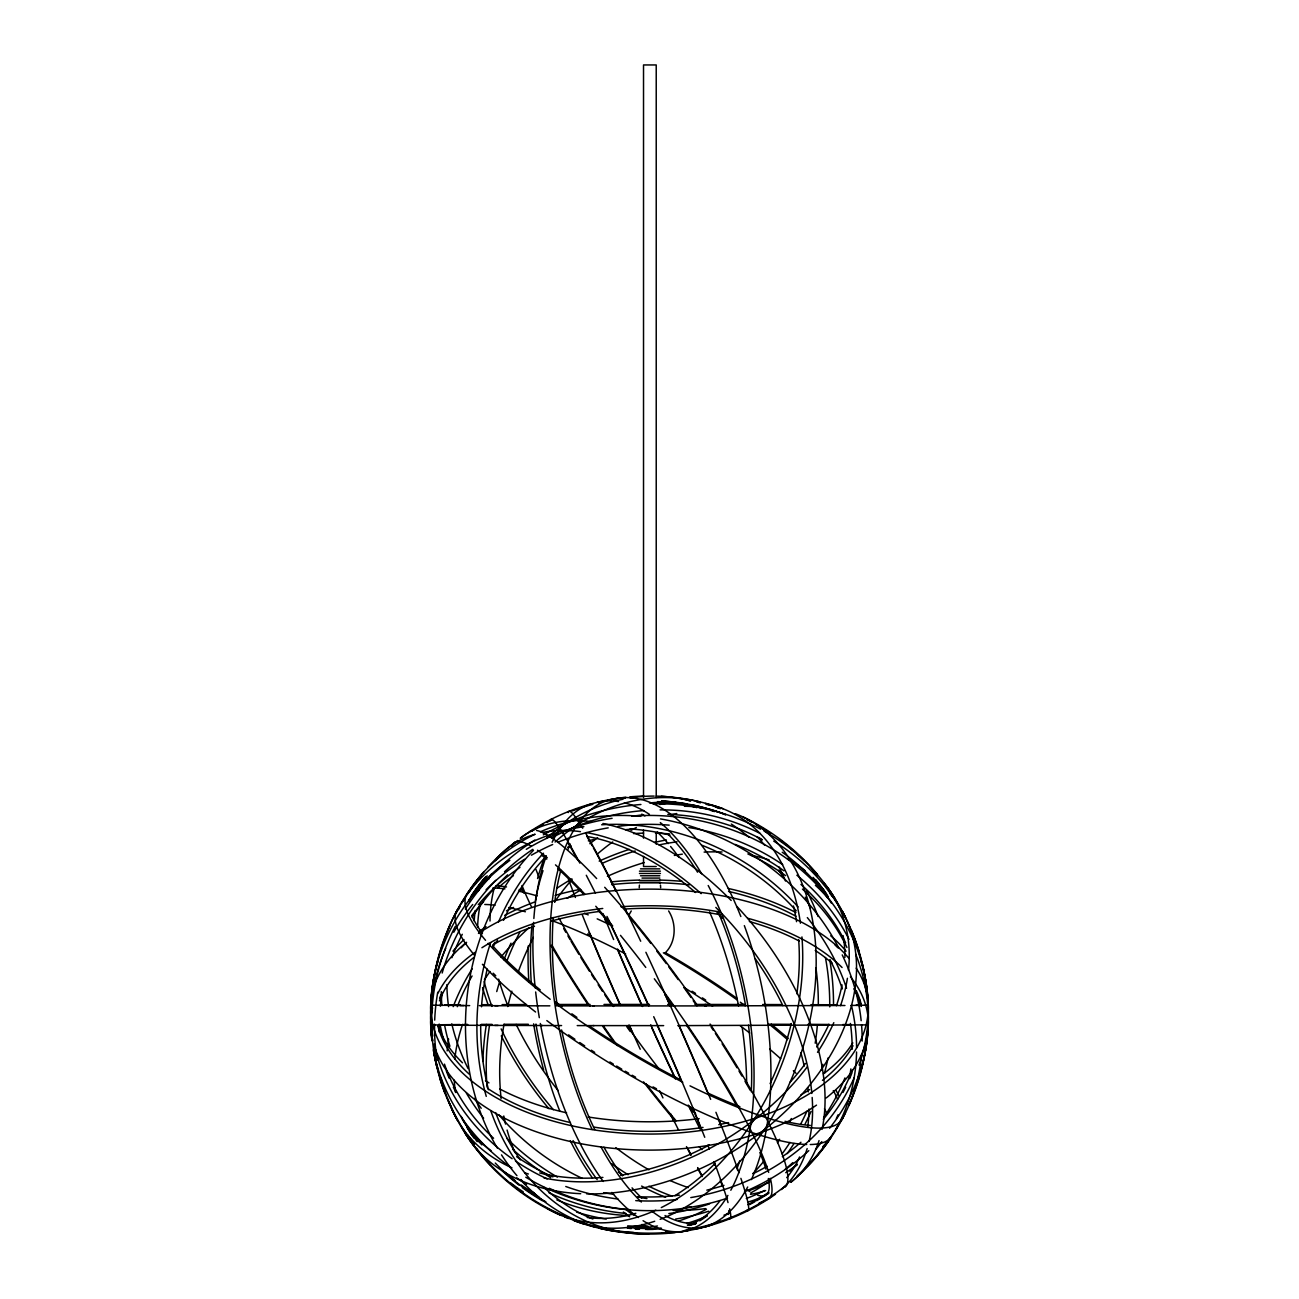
<?xml version="1.0" encoding="UTF-8"?>
<svg xmlns="http://www.w3.org/2000/svg" width="1299" height="1299" viewBox="0 0 1299 1299"><rect width="100%" height="100%" fill="white"/><g stroke="black" fill="none" stroke-linecap="round" stroke-linejoin="round"><path stroke-width="1.5" d="M639.238 887.737L639.417 885.09M628.878 915.097L631.249 910.972M665.056 952.995C676.227 942.424 676.698 923.508 668.628 910.972M856.366 1005.361L860.019 1005.264M868.3 1005.166L850.91 1005.458M438.981 1024.781L460.138 1024.538M868.3 1024.879L677.818 1025.625M444.583 1004.955L460.138 1004.825M844.951 1005.507L704.935 1005.897M482.043 1004.712L492.061 1004.663M463.873 1024.473L467.737 1024.456M481.263 1024.391L492.061 1024.375M502.096 1004.63L526.306 1004.549M557.693 1004.484L590.103 1004.452M504.109 1024.326L528.303 1024.261M656.222 866.53L643.525 866.53L643.525 856.398M640.504 868.852L659.86 868.852M639.465 871.158L660.412 871.158M639.465 873.464L660.412 873.464M640.504 875.77L659.86 875.77M642.015 878.075L659.86 878.075M639.465 880.397L660.412 880.397M639.465 882.411L660.412 882.411M660.412 882.703L639.465 882.703A214.156 124.363 0 0 0 611.602 884.603M603.97 1004.452L649.5 1004.419M667.702 1004.419L671.745 1004.419M695.03 1004.452L706.136 1004.436M592.864 1005.913L706.136 1005.913M592.864 1025.609L663.659 1025.625M704.935 1004.452L744.668 1004.5M549.867 1005.848L494.773 1005.718M555.728 1005.848L594.065 1005.897M540.092 1025.528L561.59 1025.561M577.227 1025.593L594.065 1025.593M762.627 1004.533L780.78 1004.582M770.697 1024.261L790.864 1024.31M494.773 1025.414L542.414 1025.512M810.949 1004.695L837.059 1004.776M460.008 1005.556L469.67 1005.605M479.331 1005.637L498.069 1005.702M808.075 1024.343L828.957 1024.473M460.008 1025.252L498.069 1025.398M464.035 1005.54L430.7 1005.166M842.759 1024.57L850.91 1024.586M464.035 1025.252L430.7 1024.879M856.366 1004.971L860.019 1005.069M438.981 1024.976L442.634 1025.073M660.477 885.09L660.655 887.737M656.222 797.537L656.222 64.95L643.525 64.95L643.525 797.537M656.222 834.072L656.222 844.22M643.525 830.012L643.525 838.131M842.661 911.801A218.8 152.892 -31 0 1 799.713 1096.746A218.8 152.892 -31 0 1 586.742 1193.895M580.702 1193.7A218.8 152.892 -31 0 1 462.655 1128.555M830.045 893.631A218.8 152.892 -31 0 1 832.627 896.748M824.086 883.109A218.8 152.892 -31 0 1 848.491 970.191M847.419 978.293A218.8 152.892 -31 0 1 840.55 1005.637M833.812 1022.686A218.8 152.892 -31 0 1 817.509 1052.32M807.296 1066.82A218.8 152.892 -31 0 1 544.021 1177.998M528.368 1173.987A218.8 152.892 -31 0 1 524.601 1172.753M511.985 1167.833A218.8 152.892 -31 0 1 461.6 1126.818M457.329 1119.998A218.8 152.892 -31 0 1 449.795 1103.988M453.221 1006.644A218.8 152.892 -31 0 1 472.138 968.908M599.18 861.107A218.8 152.892 -31 0 1 629.317 849.384M654.55 842.385A218.8 152.892 -31 0 1 666.403 839.966M813.142 871.661A218.8 152.892 -31 0 1 817.331 875.656M473.891 1138.005A214.156 149.645 -31 0 1 467.624 1128.003M455.559 1092.443A214.156 149.645 -31 0 1 454.26 1080.232M454.812 1059.026A214.156 149.645 -31 0 1 462.574 1024.326M484.413 979.738A214.156 149.645 -31 0 1 489.983 971.49M501.008 957.022A214.156 149.645 -31 0 1 528.807 927.843M567.176 898.34A214.156 149.645 -31 0 1 580.897 889.929M607.429 876.322A214.156 149.645 -31 0 1 644.304 862.536M674.36 855.44A214.156 149.645 -31 0 1 682.332 854.174M704.123 852.095A214.156 149.645 -31 0 1 722.065 851.998M751.131 855.294A214.156 149.645 -31 0 1 769.138 859.889M815.431 885.382A214.156 149.645 -31 0 1 827.56 897.853M843.1 935.589A214.156 149.645 -31 0 1 844.935 957.379M842.061 984.918A214.156 149.645 -31 0 1 836.426 1005.718M828.973 1024.245A214.156 149.645 -31 0 1 816.681 1046.978M805.477 1063.443A214.156 149.645 -31 0 1 790.133 1082.181M709.368 1144.955A214.156 149.645 -31 0 1 620.646 1175.27M602.915 1177.414A214.156 149.645 -31 0 1 539.735 1172.948M491.087 1150.719A214.156 149.645 -31 0 1 462.33 1119.332M447.181 1050.891A214.156 149.645 -31 0 1 448.593 1039.021M457.313 1006.693A214.156 149.645 -31 0 1 472.057 975.971M493.75 944.941A214.156 149.645 -31 0 1 497.663 940.265M556.557 888.467A214.156 149.645 -31 0 1 571.901 878.871M601.989 863.429A214.156 149.645 -31 0 1 635.195 851.007M659.064 844.902A214.156 149.645 -31 0 1 677.055 841.817M787.373 858.72A214.156 149.645 -31 0 1 805.25 870.817M817.737 882.784A214.156 149.645 -31 0 1 828.389 896.959M810.284 1125.405A214.156 51.116 31 0 1 784.986 1121.297M739.894 1106.716A214.156 51.116 31 0 1 708.117 1093.173M680.692 1079.875A214.156 51.116 31 0 1 589.632 1026.145M576.886 1017.377A214.156 51.116 31 0 1 571.869 1013.821M561.996 1006.644A214.156 51.116 31 0 1 555.566 1001.838M540.254 989.919A214.156 51.116 31 0 1 492.971 946.143M482.432 933.315A214.156 51.116 31 0 1 471.975 915.974M469.15 901.587A214.156 51.116 31 0 1 470.027 898.21M474.103 892.884A214.156 51.116 31 0 1 479.234 890.156M492.776 888.078A214.156 51.116 31 0 1 504.954 888.841M518.528 891.146A214.156 51.116 31 0 1 537.218 895.953M584.323 913.197A214.156 51.116 31 0 1 588.22 914.886M597.183 918.848A214.156 51.116 31 0 1 611.602 925.57M663.367 952.816A214.156 51.116 31 0 1 736.988 999.824M740.316 1002.211A214.156 51.116 31 0 1 745.236 1005.799M768.602 1023.726A214.156 51.116 31 0 1 787.47 1039.622M833.276 1090.624A214.156 51.116 31 0 1 837.563 1099.327M842.84 1117.806A218.8 52.236 31 0 1 689.996 1085.85M682.738 1082.197A218.8 52.236 31 0 1 555.046 1002.958M550.191 999.288A218.8 52.236 31 0 1 488.132 943.318M485.55 940.314A218.8 52.236 31 0 1 470.189 890.416M477.561 886.941A218.8 52.236 31 0 1 482.351 885.983M496.104 885.723A218.8 52.236 31 0 1 506.513 886.941M519.194 889.442A218.8 52.236 31 0 1 522.912 890.335M606.26 921.705A218.8 52.236 31 0 1 609.832 923.41M665.332 952.654A218.8 52.236 31 0 1 737.085 998.46M771.07 1024.099A218.8 52.236 31 0 1 788.217 1038.453M836.02 1090.543A218.8 52.236 31 0 1 839.17 1096.129M831.279 1137.145A218.8 52.236 31 0 1 810.267 1144.533M806.695 1144.5A218.8 52.236 31 0 1 546.83 1020.592M535.578 1012.002A218.8 52.236 31 0 1 482.4 964.296M474.46 955.236A218.8 52.236 31 0 1 457.849 909.284M587.554 934.013A218.8 52.236 31 0 1 591.077 935.621M692.107 991.234A218.8 52.236 31 0 1 695.533 993.426M702.369 997.876A218.8 52.236 31 0 1 705.747 1000.116M656.482 1088.757A214.156 51.116 31 0 1 653.024 1086.906M635.633 1077.228A214.156 51.116 31 0 1 632.158 1075.231M628.684 1073.218A214.156 51.116 31 0 1 625.225 1071.188M621.783 1069.158A214.156 51.116 31 0 1 616.652 1066.073M613.258 1064.027A214.156 51.116 31 0 1 609.881 1061.949M594.682 1052.369A214.156 51.116 31 0 1 591.337 1050.209M584.696 1045.841A214.156 51.116 31 0 1 579.776 1042.545M574.921 1039.249A214.156 51.116 31 0 1 568.589 1034.865M495.763 975.776A214.156 51.116 31 0 1 493.198 973.211M484.787 904.477A214.156 51.116 31 0 1 495.098 905.224M508.672 907.546A214.156 51.116 31 0 1 525.381 911.768M551.669 920.504A214.156 51.116 31 0 1 625.68 953.986M684.346 987.646A214.156 51.116 31 0 1 712.599 1006.092M740.235 1025.788A214.156 51.116 31 0 1 749.702 1032.997M769.674 1049.154A214.156 51.116 31 0 1 780.667 1058.734M793.364 1070.668A214.156 51.116 31 0 1 795.946 1073.218M824.459 1108.843A214.156 51.116 31 0 1 827.025 1114.071M868.073 1017.214A218.8 127.058 0 0 1 826.229 1097.964M816.519 1105.124A218.8 127.058 0 0 1 593.529 1145.88A218.8 127.058 0 0 1 434.434 1046.426M432.794 1040.596A218.8 127.058 0 0 1 430.927 1017.214M866.206 989.448A218.8 127.058 0 0 1 649.5 1134.059A218.8 127.058 0 0 1 432.794 989.448M452.945 951.16A218.8 127.058 0 0 1 464.003 939.615M506.48 910.843A218.8 127.058 0 0 1 513.576 907.433M610.79 881.94A218.8 127.058 0 0 1 639.335 880.072M659.665 880.072A218.8 127.058 0 0 1 682.137 881.355M728.284 888.467A218.8 127.058 0 0 1 795.962 912.596M830.743 935.816A218.8 127.058 0 0 1 846.055 951.16M439.63 998.281A214.156 124.363 0 0 1 441.043 994.531M856.366 990.845A214.156 124.363 0 0 1 861.123 1003.948M853.021 1045.727A214.156 124.363 0 0 1 822.478 1080.33M809.634 1089.585A214.156 124.363 0 0 1 800.931 1094.943M728.56 1122.58A214.156 124.363 0 0 1 718.769 1124.674M703.019 1127.418A214.156 124.363 0 0 1 594.065 1127.126M570.44 1122.58A214.156 124.363 0 0 1 487.677 1088.465M469.296 1074.208A214.156 124.363 0 0 1 437.877 1026.096M461.177 947.783A214.156 124.363 0 0 1 466.601 942.295M479.591 931.286A214.156 124.363 0 0 1 486.021 926.658M504.775 915.34A214.156 124.363 0 0 1 534.474 902.091M555.193 895.352A214.156 124.363 0 0 1 580.231 889.328M659.454 882.768A214.156 124.363 0 0 1 689.363 884.814M728.56 891.423A214.156 124.363 0 0 1 795.946 916.25M834.965 944.828A214.156 124.363 0 0 1 837.823 947.783M695.598 1113.746A214.156 34.245 54.4 0 1 688.194 1105.076M659.307 1069.256A214.156 34.245 54.4 0 1 627.352 1026.194M613.615 1006.498A214.156 34.245 54.4 0 1 558.911 918.068M539.881 879.244A214.156 34.245 54.4 0 1 536 869.518M630.405 918.166A214.156 34.245 54.4 0 1 650.783 943.399M656.709 951.014A214.156 34.245 54.4 0 1 666.273 963.566M668.676 966.765A214.156 34.245 54.4 0 1 678.175 979.625M684.005 987.678A214.156 34.245 54.4 0 1 690.922 997.421M693.228 1000.701A214.156 34.245 54.4 0 1 696.654 1005.637M711.138 1026.989A214.156 34.245 54.4 0 1 713.281 1030.237M715.408 1033.452A214.156 34.245 54.4 0 1 719.906 1040.385M722.13 1043.844A214.156 34.245 54.4 0 1 737.004 1067.762M739.001 1071.074A214.156 34.245 54.4 0 1 741.908 1075.978M744.976 1081.223A214.156 34.245 54.4 0 1 750.108 1090.186M692.659 1111.635A218.8 34.976 54.4 0 1 690.126 1108.648M630.242 1031.52A218.8 34.976 54.4 0 1 626.703 1026.567M611.52 1004.76A218.8 34.976 54.4 0 1 604.733 994.693M602.509 991.364A218.8 34.976 54.4 0 1 598.157 984.756M594.828 979.641A218.8 34.976 54.4 0 1 591.532 974.526M589.356 971.116A218.8 34.976 54.4 0 1 580.897 957.607M578.867 954.278A218.8 34.976 54.4 0 1 571.04 941.255M570.099 939.664A218.8 34.976 54.4 0 1 567.939 935.962M565.812 932.276A218.8 34.976 54.4 0 1 563.717 928.606M529.862 831.604A218.8 34.976 54.4 0 1 532.704 830.337M536.519 830.451A218.8 34.976 54.4 0 1 596.647 878.562M604.701 887.282A218.8 34.976 54.4 0 1 697.514 1005.556M710.082 1024.05A218.8 34.976 54.4 0 1 784.969 1187.14M674.311 1119.965A218.8 34.976 54.4 0 1 643.525 1081.872M614.427 1042.821A218.8 34.976 54.4 0 1 602.655 1026.161M587.798 1004.338A218.8 34.976 54.4 0 1 551.052 945.428M523.854 893.127A218.8 34.976 54.4 0 1 521.516 887.737M512.163 845.503A218.8 34.976 54.4 0 1 530.999 846.039M537.494 850.212A218.8 34.976 54.4 0 1 547.269 857.73M555.485 864.858A218.8 34.976 54.4 0 1 584.826 894.15M595.77 906.264A218.8 34.976 54.4 0 1 612.706 925.96M620.484 935.361A218.8 34.976 54.4 0 1 645.765 967.414M654.323 978.78A218.8 34.976 54.4 0 1 768.667 1172.412M770.323 1178.339A218.8 34.976 54.4 0 1 766.296 1199.691M765.16 1195.453A214.156 34.245 54.4 0 1 757.707 1195.242M749.832 1191.605A214.156 34.245 54.4 0 1 746.763 1189.722M701.947 1149.631A214.156 34.245 54.4 0 1 699.235 1146.757M676.097 1120.777A214.156 34.245 54.4 0 1 645.863 1083.626M617.317 1045.581A214.156 34.245 54.4 0 1 603.483 1026.048M590.022 1006.319A214.156 34.245 54.4 0 1 551.945 945.217M531.6 907.075A214.156 34.245 54.4 0 1 522.003 885.545M541.407 855.051A214.156 34.245 54.4 0 1 546.765 859.159M557.985 868.755A214.156 34.245 54.4 0 1 583.949 894.605M597.913 910.014A214.156 34.245 54.4 0 1 612.056 926.463M664.698 994.157A214.156 34.245 54.4 0 1 672.801 1005.475M686.505 1025.187A214.156 34.245 54.4 0 1 736.273 1105.043M759.834 1152.505A214.156 34.245 54.4 0 1 765.972 1169.181M768.359 1178.485A214.156 34.245 54.4 0 1 767.465 1193.57M735.234 813.677A218.8 148.411 -68.2 0 1 811.339 1013.188A218.8 148.411 -68.2 0 1 660.152 1219.323M654.696 1221.271A218.8 148.411 -68.2 0 1 596.111 1226.776M584.615 1224.178A218.8 148.411 -68.2 0 1 571.852 1219.55M570.099 1218.754A218.8 148.411 -68.2 0 1 566.624 1217.066M712.502 805.348A218.8 148.411 -68.2 0 1 800.428 923.216M801.938 936.936A218.8 148.411 -68.2 0 1 661.288 1207.583M655.816 1210.165A218.8 148.411 -68.2 0 1 548.032 1208.882M482.919 1061.445A218.8 148.411 -68.2 0 1 486.362 1024.44M503.963 959.782A218.8 148.411 -68.2 0 1 510.978 943.188M659.795 804.519A218.8 148.411 -68.2 0 1 675.626 802.197M515.005 1152.619A214.156 145.261 -68.2 0 1 507.097 1130.049M505.555 1124.09A214.156 145.261 -68.2 0 1 503.785 1115.987M501.122 1098.548A214.156 145.261 -68.2 0 1 504.028 1024.197M507.714 1006.546A214.156 145.261 -68.2 0 1 511.838 991.186M518.139 972.123A214.156 145.261 -68.2 0 1 533.304 937.407M554.77 901.668A214.156 145.261 -68.2 0 1 571.901 879.602M597.15 854.222A214.156 145.261 -68.2 0 1 612.69 841.947M631.022 830.337A214.156 145.261 -68.2 0 1 636.331 827.512M670.933 814.733A214.156 145.261 -68.2 0 1 676.779 813.547M756.96 836.67A214.156 145.261 -68.2 0 1 764.624 845.178M778.913 866.871A214.156 145.261 -68.2 0 1 785.489 881.014M793.445 905.955A214.156 145.261 -68.2 0 1 796.563 921.673M798.641 939.55A214.156 145.261 -68.2 0 1 796.855 993.832M791.286 1023.498A214.156 145.261 -68.2 0 1 770.112 1083.642M715.229 1163.303A214.156 145.261 -68.2 0 1 674.977 1195.616M635.828 1213.298A214.156 145.261 -68.2 0 1 587.262 1217.472M539.41 1197.548A214.156 145.261 -68.2 0 1 533.077 1192.287M524.699 1183.892A214.156 145.261 -68.2 0 1 520.931 1179.508M487.076 1087.166A214.156 145.261 -68.2 0 1 489.577 1024.83M496.738 991.575A214.156 145.261 -68.2 0 1 499.547 981.979M506.821 961.146A214.156 145.261 -68.2 0 1 519.86 932.049M589.86 843.717A214.156 145.261 -68.2 0 1 597.67 837.725M684.411 806.273A214.156 145.261 -68.2 0 1 725.362 814.765M613.81 799.129A218.8 107.07 79.1 0 1 740.836 916.509M744.343 925.635A218.8 107.07 79.1 0 1 751.358 1179.622M747.688 1186.994A218.8 107.07 79.1 0 1 705.942 1226.532M702.061 1227.652A218.8 107.07 79.1 0 1 688.097 1229.179M727.895 1195.421A218.8 107.07 79.1 0 1 665.51 1232.004M649.857 1227.977A218.8 107.07 79.1 0 1 642.015 1224.437M629.593 1216.773A218.8 107.07 79.1 0 1 623.374 1211.999M592.506 1178.063A218.8 107.07 79.1 0 1 570.31 1140.733M543.664 1070.1A218.8 107.07 79.1 0 1 533.613 1023.856M528.872 982.012A218.8 107.07 79.1 0 1 528.206 946.029M537.559 878.53A218.8 107.07 79.1 0 1 544.281 858.249M596.939 802.392A218.8 107.07 79.1 0 1 618.551 801.564M624.397 802.782A218.8 107.07 79.1 0 1 649.435 814.359M660.298 822.592A218.8 107.07 79.1 0 1 701.606 873.74M708.199 885.512A218.8 107.07 79.1 0 1 730.817 1190.241M695.306 1224.194A214.156 104.797 79.1 0 1 689.428 1224.6M633.977 1215.361A214.156 104.797 79.1 0 1 625.939 1209.613M597.15 1179.557A214.156 104.797 79.1 0 1 573.07 1140.603M559.804 1111.165A214.156 104.797 79.1 0 1 535.951 1024.034M531.307 983.619A214.156 104.797 79.1 0 1 531.924 925.797M535.35 900.84A214.156 104.797 79.1 0 1 543.014 870.687M641.738 814.116A214.156 104.797 79.1 0 1 644.937 815.934M668.806 834.965A214.156 104.797 79.1 0 1 697.563 872.197M718.623 913.148A214.156 104.797 79.1 0 1 745.512 1005.312M748.468 1025.171A214.156 104.797 79.1 0 1 751.309 1091.793M739.683 1160.884A214.156 104.797 79.1 0 1 737.312 1167.704M719.938 1200.763A214.156 104.797 79.1 0 1 688.048 1225.266M471.992 915.34A214.156 186.764 0 0 1 483.634 901.701M498.069 887.785A214.156 186.764 0 0 1 513.414 875.64M567.549 847.289A214.156 186.764 0 0 1 571.284 845.974M588.333 840.859A214.156 186.764 0 0 1 594.065 839.446M633.555 833.601A214.156 186.764 0 0 1 643.541 833.146M655.459 833.146A214.156 186.764 0 0 1 669.456 833.893M747.851 853.93A214.156 186.764 0 0 1 785.586 875.64M802.441 889.101A214.156 186.764 0 0 1 846.932 947.458M868.122 1011.905A218.8 190.807 0 0 1 829.606 1128.198M808.79 1150.67A218.8 190.807 0 0 1 744.489 1191.735M727.505 1198.116A218.8 190.807 0 0 1 525.786 1177.235M508.818 1165.982A218.8 190.807 0 0 1 433.395 1049.722M431.885 1039.768A218.8 190.807 0 0 1 430.878 1011.905M860.847 960.822A218.8 190.807 0 0 1 859.061 1065.083M854.109 1077.829A218.8 190.807 0 0 1 690.792 1197.581M677.071 1199.497A218.8 190.807 0 0 1 635.747 1200.633M617.983 1199.026A218.8 190.807 0 0 1 565.763 1186.49M547.204 1178.875A218.8 190.807 0 0 1 515.459 1161.014M512.115 1158.708A218.8 190.807 0 0 1 434.158 1044.039M432.713 1036.099A218.8 190.807 0 0 1 438.153 960.822M852.501 1069.726A214.156 186.764 0 0 1 823.29 1119.348M800.931 1142.259A214.156 186.764 0 0 1 782.339 1156.695M767.141 1166.275A214.156 186.764 0 0 1 753.128 1173.646M723.965 1185.321A214.156 186.764 0 0 1 706.835 1190.144M679.442 1195.129A214.156 186.764 0 0 1 637.549 1196.671M613.583 1194.317A214.156 186.764 0 0 1 603.743 1192.661M552.936 1176.894A214.156 186.764 0 0 1 516.661 1156.695M493.588 1138.249A214.156 186.764 0 0 1 444.469 1064.141M430.959 1012.457A218.8 117.56 0 0 1 465.659 942.96M478.438 933.396A218.8 117.56 0 0 1 849.124 958.565M856.203 968.145A218.8 117.56 0 0 1 868.041 1012.457M431.414 1032.916A218.8 117.56 0 0 1 432.567 1007.992M438.153 992.907A218.8 117.56 0 0 1 475.077 952.346M481.913 947.734A218.8 117.56 0 0 1 602.752 908.472M620.938 906.767A218.8 117.56 0 0 1 720.279 912.093M747.753 918.279A218.8 117.56 0 0 1 842.077 967.511M850.407 976.751A218.8 117.56 0 0 1 867.586 1032.916M852.81 1042.87A214.156 115.075 0 0 1 823.404 1073.867M699.154 1118.65A214.156 115.075 0 0 1 588.122 1116.961M566.575 1112.805A214.156 115.075 0 0 1 499.709 1088.952M488.96 1082.879A214.156 115.075 0 0 1 485.469 1080.703M462.509 1062.809A214.156 115.075 0 0 1 438.201 1025.479M439.468 1000.847A214.156 115.075 0 0 1 474.038 957.347M492.548 945.039A214.156 115.075 0 0 1 534.474 926.268M551.474 921.023A214.156 115.075 0 0 1 599.846 911.395M625.55 908.975A214.156 115.075 0 0 1 720.734 914.821M749.361 921.527A214.156 115.075 0 0 1 799.291 941.093M815.236 950.446A214.156 115.075 0 0 1 832.269 963.355M853.768 988.75A214.156 115.075 0 0 1 861.334 1006.433M768.44 1193.391A214.156 213.962 0 0 1 756.586 1200.747M754.865 1201.721A214.156 213.962 0 0 1 749.62 1204.595M653.462 1229.374A214.156 213.962 0 0 1 645.538 1229.374M639.546 1229.179A214.156 213.962 0 0 1 635.552 1228.951M542.414 1200.747A214.156 213.962 0 0 1 522.344 1187.611M519.129 1185.191A214.156 213.962 0 0 1 502.34 1170.886M471.391 896.635A214.156 213.962 0 0 1 487.206 875.851M657.456 801.645A214.156 213.962 0 0 1 701.087 807.799M710.667 810.397A214.156 213.962 0 0 1 714.482 811.583M813.093 877.377A214.156 213.962 0 0 1 826.489 894.962M868.089 1005.653A218.8 218.605 0 0 1 868.089 1025.252M867.878 1029.198A218.8 218.605 0 0 1 848.896 1105.481M845.503 1112.626A218.8 218.605 0 0 1 791.188 1182.025M775.503 1194.171A218.8 218.605 0 0 1 679.052 1232.053M675.107 1232.556A218.8 218.605 0 0 1 574.093 1220.654M568.524 1218.527A218.8 218.605 0 0 1 564.854 1217.033M561.2 1215.458A218.8 218.605 0 0 1 451.776 1109.07M444.794 1092.654A218.8 218.605 0 0 1 433.574 1050.859A218.8 195.126 0 0 0 438.153 1069.986M432.194 1041.035A218.8 218.605 0 0 1 431.122 1029.198M430.911 1025.252A218.8 218.605 0 0 1 430.911 1005.653M431.122 1001.708A218.8 218.605 0 0 1 450.103 925.424M456.209 913.002A218.8 218.605 0 0 1 460.008 906.15M461.989 902.789A218.8 218.605 0 0 1 465.107 897.771M468.371 892.819A218.8 218.605 0 0 1 471.764 887.948M474.119 884.749A218.8 218.605 0 0 1 481.491 875.412M494.773 860.88A218.8 218.605 0 0 1 500.424 855.44M531.713 831.23A218.8 218.605 0 0 1 543.502 824.216M546.96 822.348A218.8 218.605 0 0 1 552.221 819.637M572.226 810.933A218.8 218.605 0 0 1 592.864 804.308M598.563 802.863A218.8 218.605 0 0 1 602.395 801.97M629.82 797.732A218.8 218.605 0 0 1 633.766 797.424M684.93 799.746A218.8 218.605 0 0 1 690.792 800.785M696.605 801.97A218.8 218.605 0 0 1 700.437 802.863M706.136 804.308A218.8 218.605 0 0 1 709.904 805.348M715.554 807.052A218.8 218.605 0 0 1 719.305 808.27M746.779 819.637A218.8 218.605 0 0 1 752.04 822.348M755.498 824.216A218.8 218.605 0 0 1 770.599 833.39M780.326 840.226A218.8 218.605 0 0 1 792.699 850.163M797.131 854.109A218.8 218.605 0 0 1 804.227 860.88M809.667 866.514A218.8 218.605 0 0 1 816.227 873.886M828.389 889.571A218.8 218.605 0 0 1 837.011 902.789M838.992 906.15A218.8 218.605 0 0 1 844.61 916.509M854.206 938.251A218.8 218.605 0 0 1 867.878 1001.708M851.267 930.019A218.8 218.605 0 0 1 848.896 1104.621M842.791 1117.043A218.8 218.605 0 0 1 797.131 1175.936M786.609 1184.948A218.8 218.605 0 0 1 684.93 1230.299M673.126 1231.907A218.8 218.605 0 0 1 481.491 1154.632M478.974 1151.564A218.8 218.605 0 0 1 476.522 1148.446M472.933 1143.705A218.8 218.605 0 0 1 447.733 1099.165M444.794 1091.793A218.8 218.605 0 0 1 433.574 1049.998M432.194 1040.174A218.8 218.605 0 0 1 484.056 871.532M488.002 867.099A218.8 218.605 0 0 1 515.508 841.768M520.266 838.196A218.8 218.605 0 0 1 617.983 798.268M621.929 797.732A218.8 218.605 0 0 1 625.874 797.277M629.82 796.872A218.8 218.605 0 0 1 643.622 796.076M661.288 796.303A218.8 218.605 0 0 1 723.04 808.709M743.207 817.055A218.8 218.605 0 0 1 817.509 874.552M827.236 887.087A218.8 218.605 0 0 1 845.503 917.403M821.829 1141.626A214.156 213.962 0 0 1 815.658 1149.583M768.44 1192.531A214.156 213.962 0 0 1 747.851 1204.66M729.6 1213.022A214.156 213.962 0 0 1 723.965 1215.198M695.257 1223.609A214.156 213.962 0 0 1 687.398 1225.168M661.451 1228.221A214.156 213.962 0 0 1 627.547 1227.425M545.872 1201.835A214.156 213.962 0 0 1 495.276 1163.06M477.171 1141.626A214.156 213.962 0 0 1 470.287 1131.738M467.088 1126.688A214.156 213.962 0 0 1 461.129 1116.377M471.391 895.774A214.156 213.962 0 0 1 485.907 876.516M661.451 800.963A214.156 213.962 0 0 1 687.398 804.016M691.344 804.763A214.156 213.962 0 0 1 725.849 814.684M815.658 879.602A214.156 213.962 0 0 1 826.489 894.118M430.862 1018.367A218.8 195.126 0 0 1 509.874 860.328M526.29 849.319A218.8 195.126 0 0 1 558.229 833.227M571.495 828.259A218.8 195.126 0 0 1 612.105 818.305M631.801 816.081A218.8 195.126 0 0 1 868.138 1018.367M625.874 1213.461A218.8 195.126 0 0 1 549.022 1192.823M481.913 1144.939A218.8 195.126 0 0 1 466.65 1126.655M431.804 1039.054A218.8 195.126 0 0 1 432.567 994.011M433.184 990.098A218.8 195.126 0 0 1 445.687 948.465M453.773 932.244A218.8 195.126 0 0 1 472.706 904.494M486.086 889.718A218.8 195.126 0 0 1 524.601 859.256M531.405 855.197A218.8 195.126 0 0 1 552.676 844.496M558.229 842.142A218.8 195.126 0 0 1 608.208 827.853M617.983 826.375A218.8 195.126 0 0 1 669.18 825.141M688.843 827.528A218.8 195.126 0 0 1 782.696 864.663M796.872 875.234A218.8 195.126 0 0 1 849.01 939.372M855.635 954.018A218.8 195.126 0 0 1 860.847 1069.986M851.965 1072.812A214.156 190.985 0 0 1 849.757 1078.267M845.665 1087.214A214.156 190.985 0 0 1 842.97 1092.491M456.03 1092.491A214.156 190.985 0 0 1 453.335 1087.214M449.243 1078.267A214.156 190.985 0 0 1 446.336 1070.993M691.344 1206.787A214.156 190.985 0 0 1 683.436 1208.054M629.544 1209.645A214.156 190.985 0 0 1 549.38 1188.309M478.276 904.754A214.156 190.985 0 0 1 519.957 867.391M625.55 829.688A214.156 190.985 0 0 1 635.552 828.892M735.169 844.431A214.156 190.985 0 0 1 783.979 870.833M800.931 884.424A214.156 190.985 0 0 1 845.665 942.83M764.624 1190.517A214.156 181.146 32 0 1 746.324 1198.49M705.568 1208.59A214.156 181.146 32 0 1 673.207 1210.424M557.352 1177.089A214.156 181.146 32 0 1 506.789 1138.281M481.182 1108.291A214.156 181.146 32 0 1 474.395 1098.321M449.909 1046.231A214.156 181.146 32 0 1 444.583 1025.073M441.904 1005.588A214.156 181.146 32 0 1 441.287 991.624M468.971 900.093A214.156 181.146 32 0 1 508.201 860.766M630.064 828.941A214.156 181.146 32 0 1 669.927 835.062M702.061 845.308A214.156 181.146 32 0 1 796.238 910.761M830.012 959.701A214.156 181.146 32 0 1 842.304 988.912M850.423 1023.45A214.156 181.146 32 0 1 852.144 1049.332M850.861 1068.915A214.156 181.146 32 0 1 849.351 1078.657M838.05 1114.834A214.156 181.146 32 0 1 836.377 1118.39M830.581 1138.086A218.8 185.075 32 0 1 807.556 1165.788M550.679 1177.69A218.8 185.075 32 0 1 512.602 1149.242M483.618 1118.244A218.8 185.075 32 0 1 466.341 1093.044M443.901 1040.921A218.8 185.075 32 0 1 440.199 1025.203M443.787 942.019A218.8 185.075 32 0 1 583.868 826.651M601.664 824.768A218.8 185.075 32 0 1 798.122 906.897M807.328 917.597A218.8 185.075 32 0 1 846.542 988.247M851.543 1005.897A218.8 185.075 32 0 1 856.593 1047.936M856.561 1051.995A218.8 185.075 32 0 1 835.842 1129.432M830.321 1137.486A218.8 185.075 32 0 1 822.657 1146.92M458.515 909.511A218.8 185.075 32 0 1 460.301 905.923M468.419 891.958A218.8 185.075 32 0 1 535.026 834.25M540.352 831.798A218.8 185.075 32 0 1 640.797 816.324M660.509 818.922A218.8 185.075 32 0 1 838.618 947.685M842.239 954.911A218.8 185.075 32 0 1 861.156 1020.689M861.546 1024.765A218.8 185.075 32 0 1 862.163 1041.067M861.481 1055.145A218.8 185.075 32 0 1 842.385 1118.764M797.31 1164.472A214.156 181.146 32 0 1 785.749 1172.672M770.193 1181.603A214.156 181.146 32 0 1 749.994 1190.257M646.951 1198.604A214.156 181.146 32 0 1 638.962 1197.158M582.261 1178.372A214.156 181.146 32 0 1 498.865 1114.818M468.095 1068.59A214.156 181.146 32 0 1 451.792 1023.856M448.577 1006.595A214.156 181.146 32 0 1 446.872 984.691M471.245 896.148A214.156 181.146 32 0 1 482.952 880.105M675.399 1078.949A218.8 13.006 65.9 0 1 651.789 1027.818M641.268 1004.338A218.8 13.006 65.9 0 1 617.512 949.537M606.292 922.647A218.8 13.006 65.9 0 1 604.749 918.896M568.329 812.557A218.8 13.006 65.9 0 1 582.699 828.226M585.573 833.065A218.8 13.006 65.9 0 1 640.699 941.223M645.895 952.281A218.8 13.006 65.9 0 1 710.65 1099.36M715.928 1112.285A218.8 13.006 65.9 0 1 738.969 1172.737M740.885 1178.339A218.8 13.006 65.9 0 1 746.552 1210.408M702.045 1176.585A218.8 13.006 65.9 0 1 697.579 1168.174M690.922 1155.379A218.8 13.006 65.9 0 1 686.473 1146.611M674.084 1121.654A218.8 13.006 65.9 0 1 670.398 1114.087M633.019 1034.053A218.8 13.006 65.9 0 1 628.96 1025.008M620.143 1005.182A218.8 13.006 65.9 0 1 589.129 932.568M550.386 820.595A218.8 13.006 65.9 0 1 579.874 863.121M586.287 875.266A218.8 13.006 65.9 0 1 595.429 893.144M606.974 916.428A218.8 13.006 65.9 0 1 648.851 1005.832M653.722 1016.695A218.8 13.006 65.9 0 1 704.74 1137.274M707.825 1145.166A218.8 13.006 65.9 0 1 709.319 1149.014M714.158 1161.793A218.8 13.006 65.9 0 1 728.025 1202.598M729.616 1208.801A218.8 13.006 65.9 0 1 728.609 1218.446M700.08 1129.188A214.156 12.73 65.9 0 1 688.616 1105.887M675.042 1077.521A214.156 12.73 65.9 0 1 650.734 1024.814M642.534 1006.498A214.156 12.73 65.9 0 1 617.658 949.131M613.631 939.55A214.156 12.73 65.9 0 1 602.963 913.635M586.677 836.069A214.156 12.73 65.9 0 1 592.214 845.746M593.399 847.874A214.156 12.73 65.9 0 1 616.018 891.13M625.631 910.567A214.156 12.73 65.9 0 1 627.433 914.252M664.568 993.524A214.156 12.73 65.9 0 1 670.349 1006.368M679.28 1026.519A214.156 12.73 65.9 0 1 707.241 1091.907M718.964 1120.777A214.156 12.73 65.9 0 1 720.555 1124.755M736.095 1165.982A214.156 12.73 65.9 0 1 737.523 1170.058M702.239 1176.033A214.156 12.73 65.9 0 1 697.725 1167.606M690.954 1154.616A214.156 12.73 65.9 0 1 687.934 1148.722M678.679 1130.292A214.156 12.73 65.9 0 1 670.657 1113.925M662.945 1097.915A214.156 12.73 65.9 0 1 659.616 1090.9M640.228 1049.251A214.156 12.73 65.9 0 1 629.479 1025.512M620.532 1005.41A214.156 12.73 65.9 0 1 582.196 914.675M575.392 897.495A214.156 12.73 65.9 0 1 568.459 879.326M567.695 842.369A214.156 12.73 65.9 0 1 577.958 860.474M608.582 920.439A214.156 12.73 65.9 0 1 648.266 1005.231M657.278 1025.366A214.156 12.73 65.9 0 1 681.342 1080.914M692.351 1107.365A214.156 12.73 65.9 0 1 700.226 1126.818M713.833 1162.118A214.156 12.73 65.9 0 1 715.035 1165.365M720.263 1180.077A214.156 12.73 65.9 0 1 722.147 1185.678M728.755 1210.603A214.156 12.73 65.9 0 1 728.073 1214.484M769.04 1192.904A214.156 126.49 51.7 0 1 747.672 1202.111M672.297 1196.233A214.156 126.49 51.7 0 1 648.851 1186.263M628.115 1174.702A214.156 126.49 51.7 0 1 611.52 1163.595M553.325 1109.687A214.156 126.49 51.7 0 1 501.138 1028.889M491.883 1006.416A214.156 126.49 51.7 0 1 484.105 981.33M477.61 927.21A214.156 126.49 51.7 0 1 480.468 903.211M488.749 879.131A214.156 126.49 51.7 0 1 491.688 873.675M587.603 836.556A214.156 126.49 51.7 0 1 695.566 892.494M717.097 912.645A214.156 126.49 51.7 0 1 722.601 918.393M755.287 958.743A214.156 126.49 51.7 0 1 782.842 1005.621M800.898 1052.84A214.156 126.49 51.7 0 1 804.211 1066.089M807.864 1087.977A214.156 126.49 51.7 0 1 808.27 1091.907M808.985 1109.037A214.156 126.49 51.7 0 1 807.734 1126.964M799.551 1156.971A214.156 126.49 51.7 0 1 786.723 1177.657M766.507 1199.626A218.8 129.234 51.7 0 1 759.168 1202.988M665.608 1197.305A218.8 129.234 51.7 0 1 641.609 1186.068M623.244 1175.189A218.8 129.234 51.7 0 1 618.34 1171.958M548.941 1108.745A218.8 129.234 51.7 0 1 501.268 1035.823M488.099 1004.744A218.8 129.234 51.7 0 1 482.578 987.63M474.216 920.975A218.8 129.234 51.7 0 1 475.207 910.615M481.166 885.95A218.8 129.234 51.7 0 1 484.267 878.433M495.617 860.1A218.8 129.234 51.7 0 1 534.685 834.38M542.462 832.464A218.8 129.234 51.7 0 1 580.442 831.636M586.401 832.578A218.8 129.234 51.7 0 1 701.168 893.631M715.83 907.433A218.8 129.234 51.7 0 1 811.843 1093.466M812.167 1097.444A218.8 129.234 51.7 0 1 809.147 1141.139M807.15 1148.608A218.8 129.234 51.7 0 1 781.43 1189.543M511.838 845.99A218.8 129.234 51.7 0 1 517.57 840.502M520.655 837.969A218.8 129.234 51.7 0 1 590.948 821.536M602.898 823.485A218.8 129.234 51.7 0 1 731.175 900.467M736.793 906.345A218.8 129.234 51.7 0 1 822.056 1129.367M819.052 1140.571A218.8 129.234 51.7 0 1 790.815 1182.22M765.647 1190.566A214.156 126.49 51.7 0 1 750.465 1194.317M688.324 1187.595A214.156 126.49 51.7 0 1 670.381 1180.661M648.883 1169.782A214.156 126.49 51.7 0 1 615.84 1147.65M558.164 1090.608A214.156 126.49 51.7 0 1 516.158 1024.424M507.308 1004.322A214.156 126.49 51.7 0 1 498.654 979.137M490.015 921.007A214.156 126.49 51.7 0 1 494.302 887.769M701.216 1227.604A218.8 99.958 77.8 0 1 652.342 1211.512M641.349 1202.03A218.8 99.958 77.8 0 1 601.112 1147.147M592.133 1129.481A218.8 99.958 77.8 0 1 551.637 907.205A218.8 99.958 77.8 0 1 625.063 798.349M719.678 1220.638A218.8 99.958 77.8 0 1 705.195 1226.841M690.029 1230.007A218.8 99.958 77.8 0 1 643.07 1220.703M638.361 1217.536A218.8 99.958 77.8 0 1 611.861 1192.433M603.272 1181.457A218.8 99.958 77.8 0 1 540.335 1023.482M539.312 1017.669A218.8 99.958 77.8 0 1 535.659 991.981M535.22 987.987A218.8 99.958 77.8 0 1 533.58 922.371M533.857 918.49A218.8 99.958 77.8 0 1 546.327 855.911M552.124 842.239A218.8 99.958 77.8 0 1 591.841 803.724M696.361 1223.463A214.156 97.847 77.8 0 1 665.023 1215.555M641.706 1198.019A214.156 97.847 77.8 0 1 632.045 1187.854M622.383 1175.887A214.156 97.847 77.8 0 1 603.921 1147.212M594.682 1129.448A214.156 97.847 77.8 0 1 561.623 1029.993M557.076 1004.403A214.156 97.847 77.8 0 1 553.212 917.5M554.722 902.204A214.156 97.847 77.8 0 1 560.827 870.33M567.777 849.708A214.156 97.847 77.8 0 1 570.277 844.058M657.294 832.026A214.156 97.847 77.8 0 1 668.173 843.603M670.593 846.493A214.156 97.847 77.8 0 1 678.987 857.405M709.514 911.849A214.156 97.847 77.8 0 1 738.563 1005.978M742.232 1027.655A214.156 97.847 77.8 0 1 746.665 1084.064M707.159 1215.588A214.156 97.847 77.8 0 1 699.723 1220.849M696.41 1222.635A214.156 97.847 77.8 0 1 688.973 1225.493M792.812 1162.621A214.156 201.296 -25.6 0 1 785.294 1169.181M769.511 1181.213A214.156 201.296 -25.6 0 1 750.79 1192.92M708.686 1211.204A214.156 201.296 -25.6 0 1 675.659 1219.047M606.276 1219.079A214.156 201.296 -25.6 0 1 576.626 1212.097M534.62 1193.537A214.156 201.296 -25.6 0 1 521.272 1184.997M514.924 1180.385A214.156 201.296 -25.6 0 1 504.223 1171.649M471.505 1134.53A214.156 201.296 -25.6 0 1 467.104 1127.662M439.176 1031.974A214.156 201.296 -25.6 0 1 439.176 1024.05M440.329 1006.222A214.156 201.296 -25.6 0 1 442.326 992.55M451.89 957.736A214.156 201.296 -25.6 0 1 462.282 934.306M472.138 917.24A214.156 201.296 -25.6 0 1 507.617 874.844M632.11 816.21A214.156 201.296 -25.6 0 1 641.982 815.123M667.816 814.392A214.156 201.296 -25.6 0 1 762.075 839.625M782.242 852.241A214.156 201.296 -25.6 0 1 831.522 903.276M847.062 921.023A218.8 205.664 -25.6 0 1 858.818 950.559M862.439 964.134A218.8 205.664 -25.6 0 1 866.855 993.751M797.391 1164.359A218.8 205.664 -25.6 0 1 789.76 1171.146M647.925 1226.11A218.8 205.664 -25.6 0 1 627.677 1225.866M523.221 1191.832A218.8 205.664 -25.6 0 1 510.377 1182.675M490.746 1165.284A218.8 205.664 -25.6 0 1 464.669 1132.533M457.589 1120.42A218.8 205.664 -25.6 0 1 440.897 1077.829M437.146 1060.163A218.8 205.664 -25.6 0 1 434.58 1024.18M434.694 1020.121A218.8 205.664 -25.6 0 1 437.763 992.209M442.18 973A218.8 205.664 -25.6 0 1 495.763 880.332M504.515 871.743A218.8 205.664 -25.6 0 1 532.785 849.335M551.426 838.017A218.8 205.664 -25.6 0 1 643.817 810.56M660.087 809.878A218.8 205.664 -25.6 0 1 760.012 833.39M773.749 841.119A218.8 205.664 -25.6 0 1 839.349 906.994M842.353 911.395A218.8 205.664 -25.6 0 1 851.348 931.286M474.525 1144.305A218.8 205.664 -25.6 0 1 467.331 1134.79M451.938 1109.021A218.8 205.664 -25.6 0 1 439.598 1077.569M436.561 1065.894A218.8 205.664 -25.6 0 1 455.283 926.414M465.351 908.991A218.8 205.664 -25.6 0 1 488.668 878.709M495.731 871.353A218.8 205.664 -25.6 0 1 534.847 840.015M543.339 834.867A218.8 205.664 -25.6 0 1 640.91 804.487M653.105 803.87A218.8 205.664 -25.6 0 1 760.613 829.168M764.072 831.068A218.8 205.664 -25.6 0 1 835.403 899.217M859.857 1000.051A214.156 201.296 -25.6 0 1 859.824 1005.994M844.935 1077.943A214.156 201.296 -25.6 0 1 823.598 1117.741M709.595 1203.881A214.156 201.296 -25.6 0 1 668.855 1213.558M629.203 1215.588A214.156 201.296 -25.6 0 1 556.833 1199.903M526.598 1184.379A214.156 201.296 -25.6 0 1 516.758 1177.803M478.211 1141.496A214.156 201.296 -25.6 0 1 467.478 1126.769M821.601 887.249A214.156 201.296 -25.6 0 1 824.004 890.513M758.876 837.433A214.156 173.79 -82.6 0 1 761.928 840.047M805.299 897.122A214.156 173.79 -82.6 0 1 810.381 908.033M825.417 957.525A214.156 173.79 -82.6 0 1 829.72 1006.887M822.787 1064.352A214.156 173.79 -82.6 0 1 821.374 1070.132M806.955 1111.197A214.156 173.79 -82.6 0 1 801.012 1123.44M789.987 1142.438A214.156 173.79 -82.6 0 1 782.112 1153.869M707.046 1216.01A214.156 173.79 -82.6 0 1 686.619 1223.479M660.899 1228.529A214.156 173.79 -82.6 0 1 647.016 1229.325M639.157 1229.163A214.156 173.79 -82.6 0 1 635.211 1228.919M631.265 1228.562A214.156 173.79 -82.6 0 1 627.32 1228.091M592.864 1219.014A214.156 173.79 -82.6 0 1 544.021 1187.383M520.298 1159.845A214.156 173.79 -82.6 0 1 495.65 1112.577M488.505 1089.731A214.156 173.79 -82.6 0 1 480.695 1024.635M481.491 1006.79A214.156 173.79 -82.6 0 1 487.174 969.103M492.873 948.075A214.156 173.79 -82.6 0 1 494.74 942.408M503.476 920.309A214.156 173.79 -82.6 0 1 546.148 856.398M649.516 802.977A214.156 173.79 -82.6 0 1 708.247 809.115M705.536 803.448A218.8 177.557 -82.6 0 1 720.393 808.709M806.679 890.919A218.8 177.557 -82.6 0 1 818.094 916.509M829.834 960.318A218.8 177.557 -82.6 0 1 833.52 1004.647M828.048 1057.987A218.8 177.557 -82.6 0 1 824.459 1073.266M811.063 1111.441A218.8 177.557 -82.6 0 1 805.071 1124.025M794.014 1143.477A218.8 177.557 -82.6 0 1 787.226 1153.593M666.208 1232.507A218.8 177.557 -82.6 0 1 662.295 1233.011M648.688 1233.92A218.8 177.557 -82.6 0 1 490.99 1111.359M486.248 1096.372A218.8 177.557 -82.6 0 1 490.6 942.749M498.556 921.917A218.8 177.557 -82.6 0 1 543.502 853.232M555.079 842.012A218.8 177.557 -82.6 0 1 699.674 801.856M686.278 799.908A218.8 177.557 -82.6 0 1 690.224 800.882M633.409 1232.475A218.8 177.557 -82.6 0 1 599.326 1228.188M595.413 1227.149A218.8 177.557 -82.6 0 1 520.948 1180.223M516.937 1175.676A218.8 177.557 -82.6 0 1 501.511 1154.892M497.273 1148.024A218.8 177.557 -82.6 0 1 533.483 850.309M546.668 837.904A218.8 177.557 -82.6 0 1 623.065 799.226M630.843 797.813A218.8 177.557 -82.6 0 1 654.176 796.092M656.174 796.125A218.8 177.557 -82.6 0 1 682.316 799.031M731.288 824.053A214.156 173.79 -82.6 0 1 748.987 837.254M778.702 870.2A214.156 173.79 -82.6 0 1 784.109 878.335M815.902 967.723A214.156 173.79 -82.6 0 1 818.305 1005.41M817.347 1025.252A214.156 173.79 -82.6 0 1 815.204 1043.194M791.351 1118.536A214.156 173.79 -82.6 0 1 789.597 1121.963M779.644 1139.288A214.156 173.79 -82.6 0 1 777.484 1142.633M763.52 1161.631A214.156 173.79 -82.6 0 1 752.852 1173.646M706.477 1209.223A214.156 173.79 -82.6 0 1 679.068 1220.833M657.456 1225.996A214.156 173.79 -82.6 0 1 635.601 1227.847M661.824 800.996A214.156 173.79 -82.6 0 1 696.832 807.653"/></g></svg>
